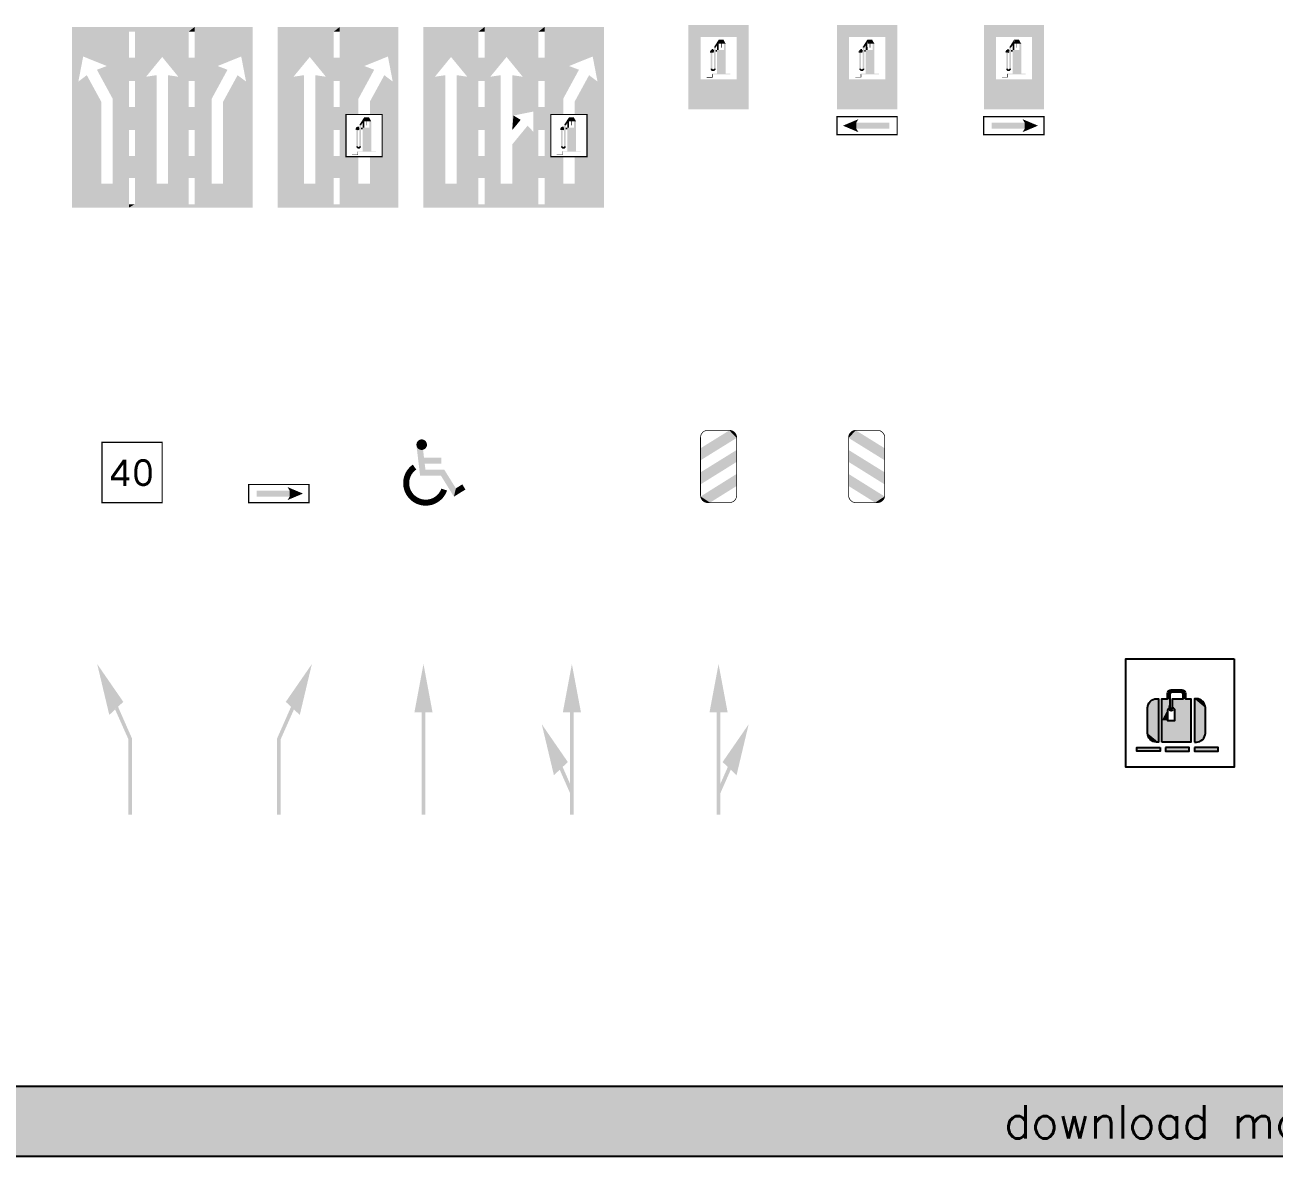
# Model space of a CAD drawing. Extents: x 1216 to 44401, y 2119 to 23617.
# Drawn here: x 20805 to 32336, y 2119 to 12553 of the extents above; entities that cross this region are included whole.
import ezdxf

# ---------------------------------------------------------------- set-up
doc = ezdxf.new("R2010")
doc.units = 0
doc.header["$LTSCALE"] = 10
doc.header["$MEASUREMENT"] = 0
doc.layers.get('0').update_dxf_attribs({"linetype": 'CONTINUOUS'})
doc.layers.add('www.cad-blocks.net', color=7, linetype='CONTINUOUS')
doc.styles.get("Standard").update_dxf_attribs({"font": 'ROMANC.SHX'})

# ---------------------------------------------------------------- blocks, each defined once
blk = doc.blocks.new('D17lrp')
at = {"color": 5, "linetype": 'CONTINUOUS'}
for points in [[(-750, 1500), (-750, 0), (-696, 1047)], [(-696, 1047), (-626, 1500), (-750, 1500)], [(-696, 1047), (-656, 1255), (-626, 1500)], [(-656, 1255), (-626, 1243), (-626, 1500)], [(-277, 1500), (-626, 1500), (-626, 1243)], [(-277, 1500), (-626, 1243), (-460, 1176)], [(-277, 1500), (-460, 1176), (-411, 904)], [(-277, 0), (-277, 1500), (-411, 904)], [(0, 1500), (-277, 1500), (-277, 1461)], [(0, 1500), (-277, 1461), (-227, 1461)], [(-134, 1087), (0, 1500), (-227, 1461)], [(-47, 200), (-134, 1087), (-227, 1461)], [(-47, 200), (-227, 1461), (-227, 646)], [(-227, 1461), (-227, 1053), (-227, 646)], [(-227, 1461), (-227, 1244), (-227, 1053)], [(-134, 1087), (0, 1251), (0, 1500)], [(219, 836), (219, 1244), (0, 1500)], [(219, 836), (0, 1500), (134, 1087)], [(219, 1461), (269, 1500), (0, 1500)], [(0, 1500), (0, 1251), (134, 1087)], [(219, 1244), (219, 1461), (0, 1500)], [(219, 1461), (269, 1461), (269, 1500)], [(411, 904), (460, 1176), (269, 1500)], [(411, 200), (411, 904), (269, 1500)], [(269, 1500), (269, 0), (411, 200)], [(460, 1176), (626, 1500), (269, 1500)], [(460, 1176), (626, 1243), (626, 1500)], [(626, 0), (750, 0), (750, 1500)], [(696, 1047), (626, 0), (750, 1500)], [(750, 1500), (626, 1500), (626, 1243)], [(750, 1500), (626, 1243), (656, 1255)], [(750, 1500), (656, 1255), (696, 1047)], [(-460, 1176), (-542, 1145), (-411, 904)], [(-227, 1244), (-277, 1244), (-277, 1053)], [(-227, 1244), (-277, 1053), (-227, 1053)], [(219, 836), (219, 1053), (219, 1244)], [(219, 1053), (269, 1053), (269, 1244)], [(219, 1053), (269, 1244), (219, 1244)], [(411, 904), (542, 1145), (460, 1176)], [(-750, 0), (-626, 0), (-626, 1100)], [(-750, 0), (-626, 1100), (-696, 1047)], [(-506, 200), (-506, 880), (-626, 1100)], [(-506, 200), (-626, 1100), (-626, 0)], [(-227, 1053), (-227, 836), (-227, 646)], [(-47, 200), (-47, 1100), (-134, 1087)], [(134, 1087), (47, 1100), (47, 200)], [(134, 1087), (47, 200), (219, 29)], [(134, 1087), (219, 29), (219, 836)], [(626, 0), (626, 1100), (506, 880)], [(696, 1047), (626, 1100), (626, 0)], [(-277, 0), (-411, 904), (-411, 200)], [(-227, 836), (-277, 836), (-277, 646)], [(-227, 836), (-277, 646), (-227, 646)], [(219, 29), (219, 429), (219, 836)], [(219, 429), (219, 646), (219, 836)], [(219, 646), (269, 646), (269, 836)], [(219, 646), (269, 836), (219, 836)], [(626, 0), (506, 880), (506, 200)], [(-227, 646), (-227, 246), (0, 0)], [(-227, 646), (0, 0), (-47, 200)], [(-227, 646), (-227, 429), (-227, 246)], [(-227, 429), (-277, 429), (-277, 246)], [(-227, 429), (-277, 246), (-227, 246)], [(219, 29), (219, 246), (219, 429)], [(219, 246), (269, 246), (269, 429)], [(219, 246), (269, 429), (219, 429)], [(-227, 246), (-227, 29), (0, 0)], [(-411, 200), (-506, 200), (-626, 0)], [(-411, 200), (-626, 0), (-277, 0)], [(0, 0), (0, 200), (-47, 200)], [(47, 200), (0, 200), (0, 0)], [(47, 200), (0, 0), (219, 29)], [(269, 0), (626, 0), (506, 200)], [(269, 0), (506, 200), (411, 200)], [(-227, 29), (-277, 0), (0, 0)], [(-227, 29), (-277, 29), (-277, 0)], [(0, 0), (269, 0), (269, 29)], [(0, 0), (269, 29), (219, 29)]]:
    blk.add_solid(points, dxfattribs=at)
blk = doc.blocks.new('D17rpd23')
at = {"color": 7, "const_width": 10}
blk.add_lwpolyline([(367, 423), (367, 773), (67, 773), (67, 423)], close=True, dxfattribs=at)
at = {"color": 7, "linetype": 'CONTINUOUS'}
for radius, start in [(19.9, 89.1013), (5.9, 90)]:
    blk.add_arc((172, 645), radius, start, 180, dxfattribs=at)
at = {"color": 5, "linetype": 'CONTINUOUS'}
for points in [[(-282, 200), (-369, 1087), (-500, 1500)], [(-500, 1500), (-500, 0), (-282, 200)], [(-369, 1087), (-234, 1500), (-500, 1500)], [(-369, 1087), (-234, 1251), (-234, 1500)], [(-234, 1500), (-234, 1251), (-100, 1087)], [(-35, 1244), (-234, 1500), (-100, 1087)], [(-35, 1461), (15, 1500), (-234, 1500)], [(-35, 1244), (-35, 1461), (-234, 1500)], [(-35, 1461), (15, 1461), (15, 1500)], [(67, 423), (15, 1500), (15, 0)], [(219, 1176), (415, 1500), (15, 1500)], [(67, 773), (219, 1176), (15, 1500)], [(67, 423), (67, 773), (15, 1500)], [(219, 1176), (415, 1255), (415, 1500)], [(415, 0), (500, 0), (500, 1500)], [(455, 1047), (415, 0), (500, 1500)], [(500, 1500), (415, 1500), (415, 1255)], [(500, 1500), (415, 1255), (455, 1047)], [(-35, 836), (-35, 1244), (-100, 1087)], [(-35, 1053), (15, 1053), (15, 1244)], [(-35, 1053), (15, 1244), (-35, 1244)], [(-35, 836), (-35, 1053), (-35, 1244)], [(67, 773), (170, 904), (219, 1176)], [(170, 904), (301, 1145), (219, 1176)], [(-282, 200), (-282, 1100), (-369, 1087)], [(-100, 1087), (-187, 1100), (-187, 200)], [(-100, 1087), (-187, 200), (-35, 29)], [(-100, 1087), (-35, 29), (-35, 836)], [(385, 1100), (265, 880), (265, 773)], [(385, 1100), (265, 773), (367, 773)], [(415, 0), (385, 1100), (367, 773)], [(415, 0), (415, 1077), (385, 1100)], [(455, 1047), (415, 1077), (415, 0)], [(-35, 29), (-35, 429), (-35, 836)], [(-35, 646), (15, 646), (15, 836)], [(-35, 646), (15, 836), (-35, 836)], [(-35, 429), (-35, 646), (-35, 836)], [(67, 773), (170, 773), (170, 904)], [(415, 0), (367, 773), (367, 423)], [(-35, 246), (15, 246), (15, 429)], [(-35, 246), (15, 429), (-35, 429)], [(-35, 29), (-35, 246), (-35, 429)], [(170, 200), (67, 423), (15, 0)], [(170, 200), (170, 423), (67, 423)], [(367, 423), (265, 423), (265, 200)], [(415, 0), (367, 423), (265, 200)], [(-500, 0), (-234, 0), (-234, 200)], [(-500, 0), (-234, 200), (-282, 200)], [(-187, 200), (-234, 200), (-234, 0)], [(-187, 200), (-234, 0), (-35, 29)], [(15, 0), (415, 0), (265, 200)], [(15, 0), (265, 200), (170, 200)], [(-234, 0), (15, 0), (15, 29)], [(-234, 0), (15, 29), (-35, 29)]]:
    blk.add_solid(points, dxfattribs=at)
at = {"color": 7, "linetype": 'CONTINUOUS'}
for points in [[(178, 687), (192, 683), (218, 750), (205, 704)], [(205, 665), (220, 664), (205, 704), (218, 750)], [(218, 750), (258, 750), (220, 717), (261, 717)], [(261, 717), (277, 716), (261, 717), (258, 750)], [(152, 645), (154, 654), (166, 645), (167, 648)], [(152, 645), (166, 645), (152, 510), (166, 510)], [(154, 654), (160, 660), (167, 648), (168, 650)], [(160, 660), (165, 664), (168, 650), (170, 650)], [(165, 664), (172, 665), (170, 650), (172, 651)], [(172, 651), (178, 651), (172, 665), (178, 665)], [(178, 687), (192, 683), (178, 510), (192, 510)], [(192, 651), (205, 651), (192, 665), (205, 665)], [(205, 651), (205, 665), (277, 468), (261, 664)], [(277, 468), (205, 468), (277, 468), (205, 651)], [(238, 717), (242, 717), (238, 684), (242, 684)], [(261, 717), (277, 716), (261, 664), (277, 468)], [(118, 437), (118, 441), (167, 437), (163, 441)], [(152, 510), (152, 502), (166, 510), (166, 507)], [(152, 502), (164, 490), (166, 507), (170, 504)], [(163, 441), (167, 437), (163, 468), (167, 464)], [(163, 468), (167, 464), (316, 468), (316, 464)], [(164, 490), (180, 490), (175, 504), (178, 507)], [(170, 504), (175, 504), (164, 490), (180, 490)], [(166, 507), (170, 504), (170, 504), (175, 504)], [(178, 510), (178, 507), (192, 510), (192, 502)], [(180, 490), (192, 502), (180, 490), (178, 507)]]:
    blk.add_solid(points, dxfattribs=at)
blk = doc.blocks.new('D17rrppd')
at = {"color": 7, "linetype": 'CONTINUOUS', "const_width": 10}
blk.add_lwpolyline([(608, 423), (608, 773), (308, 773), (308, 423)], close=True, dxfattribs=at)
at = {"color": 7, "linetype": 'CONTINUOUS'}
for radius, start in [(19.9, 89.1013), (5.9, 90)]:
    blk.add_arc((413, 645), radius, start, 180, dxfattribs=at)
at = {"color": 5, "linetype": 'CONTINUOUS'}
for points in [[(-750, 1500), (-750, 0), (-567, 200)], [(-567, 200), (-654, 1087), (-750, 1500)], [(-654, 1087), (-520, 1500), (-750, 1500)], [(-654, 1087), (-520, 1251), (-520, 1500)], [(-520, 1500), (-520, 1251), (-385, 1087)], [(-292, 836), (-292, 1244), (-520, 1500)], [(-292, 836), (-520, 1500), (-385, 1087)], [(-292, 1461), (-242, 1500), (-520, 1500)], [(-292, 1244), (-292, 1461), (-520, 1500)], [(-292, 1461), (-242, 1461), (-242, 1500)], [(-107, 200), (-194, 1087), (-242, 1500)], [(-242, 1500), (-242, 0), (-107, 200)], [(-194, 1087), (-59, 1500), (-242, 1500)], [(-194, 1087), (-59, 1251), (-59, 1500)], [(206, 1461), (256, 1500), (-59, 1500)], [(206, 1244), (206, 1461), (-59, 1500)], [(206, 836), (206, 1244), (-59, 1500)], [(206, 836), (-59, 1500), (75, 1087)], [(-59, 1500), (-59, 1251), (75, 1087)], [(206, 1461), (256, 1461), (256, 1500)], [(308, 423), (256, 1500), (256, 0)], [(308, 773), (460, 1176), (256, 1500)], [(308, 423), (308, 773), (256, 1500)], [(460, 1176), (626, 1500), (256, 1500)], [(460, 1176), (626, 1243), (626, 1500)], [(626, 0), (750, 0), (750, 1500)], [(696, 1047), (626, 0), (750, 1500)], [(750, 1500), (626, 1500), (626, 1243)], [(750, 1500), (626, 1243), (656, 1255)], [(750, 1500), (656, 1255), (696, 1047)], [(-292, 1053), (-242, 1053), (-242, 1244)], [(-292, 1053), (-242, 1244), (-292, 1244)], [(-292, 836), (-292, 1053), (-292, 1244)], [(206, 1053), (256, 1053), (256, 1244)], [(206, 1053), (256, 1244), (206, 1244)], [(206, 836), (206, 1053), (206, 1244)], [(308, 773), (411, 904), (460, 1176)], [(411, 904), (542, 1145), (460, 1176)], [(-567, 200), (-567, 1100), (-654, 1087)], [(-385, 1087), (-472, 1100), (-472, 200)], [(-385, 1087), (-472, 200), (-292, 29)], [(-385, 1087), (-292, 29), (-292, 836)], [(-107, 200), (-107, 1100), (-194, 1087)], [(-12, 1100), (-12, 644), (-2, 765)], [(75, 1087), (-12, 1100), (-2, 765)], [(75, 1087), (-2, 765), (164, 798)], [(206, 836), (75, 1087), (164, 798)], [(626, 1100), (506, 880), (506, 773)], [(626, 1100), (506, 773), (608, 773)], [(626, 0), (626, 1100), (608, 773)], [(696, 1047), (626, 1100), (626, 0)], [(-292, 29), (-292, 429), (-292, 836)], [(-292, 646), (-242, 646), (-242, 836)], [(-292, 646), (-242, 836), (-292, 836)], [(-292, 429), (-292, 646), (-292, 836)], [(164, 798), (206, 29), (206, 836)], [(206, 29), (206, 429), (206, 836)], [(206, 646), (256, 646), (256, 836)], [(206, 646), (256, 836), (206, 836)], [(206, 429), (206, 646), (206, 836)], [(308, 773), (411, 773), (411, 904)], [(-12, 644), (58, 729), (-2, 765)], [(164, 798), (164, 629), (206, 29)], [(626, 0), (608, 773), (608, 423)], [(164, 629), (116, 681), (-12, 525)], [(164, 629), (-12, 525), (-12, 200)], [(164, 629), (-12, 200), (206, 29)], [(-292, 246), (-242, 246), (-242, 429)], [(-292, 246), (-242, 429), (-292, 429)], [(-292, 29), (-292, 246), (-292, 429)], [(206, 246), (256, 246), (256, 429)], [(206, 246), (256, 429), (206, 429)], [(206, 29), (206, 246), (206, 429)], [(411, 200), (308, 423), (256, 0)], [(411, 200), (411, 423), (308, 423)], [(608, 423), (506, 423), (506, 200)], [(626, 0), (608, 423), (506, 200)], [(-750, 0), (-520, 0), (-520, 200)], [(-750, 0), (-520, 200), (-567, 200)], [(-472, 200), (-520, 0), (-292, 29)], [(-472, 200), (-520, 200), (-520, 0)], [(-242, 0), (-59, 0), (-59, 200)], [(-242, 0), (-59, 200), (-107, 200)], [(-12, 200), (-59, 0), (206, 29)], [(-12, 200), (-59, 200), (-59, 0)], [(256, 0), (626, 0), (506, 200)], [(256, 0), (506, 200), (411, 200)], [(-520, 0), (-242, 0), (-242, 29)], [(-520, 0), (-242, 29), (-292, 29)], [(-59, 0), (256, 0), (256, 29)], [(-59, 0), (256, 29), (206, 29)]]:
    blk.add_solid(points, dxfattribs=at)
at = {"color": 7, "linetype": 'CONTINUOUS'}
for points in [[(419, 687), (433, 683), (459, 750), (446, 704)], [(446, 665), (460, 664), (446, 704), (459, 750)], [(459, 750), (499, 750), (460, 717), (502, 717)], [(502, 717), (518, 716), (502, 717), (499, 750)], [(393, 645), (395, 654), (407, 645), (408, 648)], [(393, 645), (407, 645), (393, 510), (407, 510)], [(395, 654), (400, 660), (408, 648), (409, 650)], [(400, 660), (406, 664), (409, 650), (411, 650)], [(406, 664), (413, 665), (411, 650), (413, 651)], [(413, 651), (419, 651), (413, 665), (419, 665)], [(419, 687), (433, 683), (419, 510), (433, 510)], [(433, 651), (446, 651), (433, 665), (446, 665)], [(446, 651), (446, 665), (518, 468), (502, 664)], [(518, 468), (446, 468), (518, 468), (446, 651)], [(479, 717), (483, 717), (479, 684), (483, 684)], [(502, 717), (518, 716), (502, 664), (518, 468)], [(358, 437), (358, 441), (408, 437), (404, 441)], [(393, 510), (393, 502), (407, 510), (407, 507)], [(393, 502), (405, 490), (407, 507), (410, 504)], [(404, 468), (408, 464), (556, 468), (556, 464)], [(404, 441), (408, 437), (404, 468), (408, 464)], [(405, 490), (421, 490), (415, 504), (419, 507)], [(410, 504), (415, 504), (405, 490), (421, 490)], [(407, 507), (410, 504), (410, 504), (415, 504)], [(419, 510), (419, 507), (433, 510), (433, 502)], [(421, 490), (433, 502), (421, 490), (419, 507)]]:
    blk.add_solid(points, dxfattribs=at)
blk = doc.blocks.new('D23a')
at = {"color": 7, "linetype": 'CONTINUOUS'}
for radius, start in [(19.9, 89.1013), (5.9, 90)]:
    blk.add_arc((-45, 472), radius, start, 180, dxfattribs=at)
at = {"color": 5, "linetype": 'CONTINUOUS'}
for points in [[(-250, 700), (-150, 600), (-250, 0), (-150, 250)], [(-250, 700), (250, 700), (-150, 600), (150, 600)], [(150, 250), (250, 0), (150, 600), (250, 700)], [(-250, 0), (250, 0), (-150, 250), (150, 250)]]:
    blk.add_solid(points, dxfattribs=at)
at = {"color": 7, "linetype": 'CONTINUOUS'}
for points in [[(-39, 515), (-25, 511), (1, 578), (-12, 532)], [(-12, 492), (2, 492), (-12, 532), (1, 578)], [(1, 578), (41, 578), (2, 545), (44, 545)], [(21, 545), (25, 545), (21, 511), (25, 511)], [(44, 545), (59, 543), (44, 545), (41, 578)], [(44, 545), (59, 543), (44, 492), (59, 295)], [(-65, 472), (-63, 481), (-51, 472), (-51, 475)], [(-65, 472), (-51, 472), (-65, 337), (-51, 337)], [(-63, 481), (-58, 488), (-51, 475), (-49, 477)], [(-58, 488), (-52, 491), (-49, 477), (-47, 478)], [(-52, 491), (-45, 492), (-47, 478), (-45, 478)], [(-45, 478), (-39, 478), (-45, 492), (-39, 492)], [(-39, 515), (-25, 511), (-39, 337), (-25, 337)], [(-25, 478), (-12, 478), (-25, 492), (-12, 492)], [(-12, 478), (-12, 492), (59, 295), (44, 492)], [(59, 295), (-12, 295), (59, 295), (-12, 478)], [(-65, 337), (-65, 329), (-51, 337), (-51, 335)], [(-65, 329), (-54, 317), (-51, 335), (-48, 331)], [(-54, 317), (-37, 317), (-43, 331), (-39, 335)], [(-48, 331), (-43, 331), (-54, 317), (-37, 317)], [(-51, 335), (-48, 331), (-48, 331), (-43, 331)], [(-39, 337), (-39, 335), (-25, 337), (-25, 329)], [(-37, 317), (-25, 329), (-37, 317), (-39, 335)], [(-100, 264), (-100, 268), (-50, 264), (-54, 268)], [(-54, 295), (-50, 291), (98, 295), (98, 291)], [(-54, 268), (-50, 264), (-54, 295), (-50, 291)]]:
    blk.add_solid(points, dxfattribs=at)
blk = doc.blocks.new('D23ae7l')
at = {"color": 7, "linetype": 'CONTINUOUS', "const_width": 10}
blk.add_lwpolyline([(-250, 150), (250, 150), (250, 0), (-250, 0)], close=True, dxfattribs=at)
at = {"color": 7, "linetype": 'CONTINUOUS'}
for radius, start in [(19.9, 89.1013), (5.9, 90)]:
    blk.add_arc((-44, 683), radius, start, 180, dxfattribs=at)
at = {"color": 5, "linetype": 'CONTINUOUS'}
for points in [[(-249, 911), (251, 911), (-149, 811), (151, 811)], [(-249, 911), (-149, 811), (-249, 211), (-149, 461)], [(151, 461), (251, 211), (151, 811), (251, 911)], [(-249, 211), (251, 211), (-149, 461), (151, 461)]]:
    blk.add_solid(points, dxfattribs=at)
at = {"color": 7, "linetype": 'CONTINUOUS'}
for points in [[(-38, 726), (-24, 722), (2, 789), (-11, 743)], [(-11, 703), (4, 703), (-11, 743), (2, 789)], [(2, 789), (42, 789), (4, 756), (45, 756)], [(22, 756), (26, 756), (22, 722), (26, 722)], [(45, 756), (61, 754), (45, 756), (42, 789)], [(45, 756), (61, 754), (45, 703), (61, 506)], [(-64, 683), (-62, 692), (-50, 683), (-49, 686)], [(-64, 683), (-50, 683), (-64, 548), (-50, 548)], [(-62, 692), (-56, 699), (-49, 686), (-48, 688)], [(-56, 699), (-51, 702), (-48, 688), (-46, 689)], [(-51, 702), (-44, 703), (-46, 689), (-44, 689)], [(-44, 689), (-38, 689), (-44, 703), (-38, 703)], [(-38, 726), (-24, 722), (-38, 548), (-24, 548)], [(-24, 689), (-11, 689), (-24, 703), (-11, 703)], [(-11, 689), (-11, 703), (61, 506), (45, 703)], [(61, 506), (-11, 506), (61, 506), (-11, 689)], [(-64, 548), (-64, 540), (-50, 548), (-50, 546)], [(-64, 540), (-52, 528), (-50, 546), (-46, 542)], [(-52, 528), (-36, 528), (-42, 542), (-38, 546)], [(-46, 542), (-42, 542), (-52, 528), (-36, 528)], [(-50, 546), (-46, 542), (-46, 542), (-42, 542)], [(-38, 548), (-38, 546), (-24, 548), (-24, 540)], [(-36, 528), (-24, 540), (-36, 528), (-38, 546)], [(-98, 475), (-98, 479), (-49, 475), (-53, 479)], [(-53, 479), (-49, 475), (-53, 506), (-49, 502)], [(-53, 506), (-49, 502), (99, 506), (99, 502)], [(-200, 75), (-90, 99), (-200, 75), (-72, 129)], [(-200, 75), (-90, 50), (-200, 75), (-90, 99)], [(-200, 75), (-72, 21), (-200, 75), (-90, 50)], [(-90, 99), (-90, 50), (185, 99), (185, 50)]]:
    blk.add_solid(points, dxfattribs=at)
blk = doc.blocks.new('D23ae7p')
at = {"color": 7, "linetype": 'CONTINUOUS', "const_width": 10}
blk.add_lwpolyline([(250, 150), (-250, 150), (-250, 0), (250, 0)], close=True, dxfattribs=at)
at = {"color": 7, "linetype": 'CONTINUOUS'}
for radius, start in [(19.9, 89.1013), (5.9, 90)]:
    blk.add_arc((-44, 683), radius, start, 180, dxfattribs=at)
at = {"color": 5, "linetype": 'CONTINUOUS'}
for points in [[(-249, 911), (251, 911), (-149, 811), (151, 811)], [(-249, 911), (-149, 811), (-249, 211), (-149, 461)], [(151, 461), (251, 211), (151, 811), (251, 911)], [(-249, 211), (251, 211), (-149, 461), (151, 461)]]:
    blk.add_solid(points, dxfattribs=at)
at = {"color": 7, "linetype": 'CONTINUOUS'}
for points in [[(-38, 726), (-24, 722), (2, 789), (-11, 743)], [(-11, 703), (4, 703), (-11, 743), (2, 789)], [(2, 789), (42, 789), (4, 756), (45, 756)], [(22, 756), (26, 756), (22, 722), (26, 722)], [(45, 756), (61, 754), (45, 756), (42, 789)], [(45, 756), (61, 754), (45, 703), (61, 506)], [(-64, 683), (-62, 692), (-50, 683), (-49, 686)], [(-64, 683), (-50, 683), (-64, 548), (-50, 548)], [(-62, 692), (-56, 699), (-49, 686), (-48, 688)], [(-56, 699), (-51, 702), (-48, 688), (-46, 689)], [(-51, 702), (-44, 703), (-46, 689), (-44, 689)], [(-44, 689), (-38, 689), (-44, 703), (-38, 703)], [(-38, 726), (-24, 722), (-38, 548), (-24, 548)], [(-24, 689), (-11, 689), (-24, 703), (-11, 703)], [(-11, 689), (-11, 703), (61, 506), (45, 703)], [(61, 506), (-11, 506), (61, 506), (-11, 689)], [(-64, 548), (-64, 540), (-50, 548), (-50, 546)], [(-64, 540), (-52, 528), (-50, 546), (-46, 542)], [(-52, 528), (-36, 528), (-42, 542), (-38, 546)], [(-46, 542), (-42, 542), (-52, 528), (-36, 528)], [(-50, 546), (-46, 542), (-46, 542), (-42, 542)], [(-38, 548), (-38, 546), (-24, 548), (-24, 540)], [(-36, 528), (-24, 540), (-36, 528), (-38, 546)], [(-98, 475), (-98, 479), (-49, 475), (-53, 479)], [(-53, 479), (-49, 475), (-53, 506), (-49, 502)], [(-53, 506), (-49, 502), (99, 506), (99, 502)], [(200, 75), (90, 99), (200, 75), (72, 129)], [(90, 99), (90, 50), (-185, 99), (-185, 50)], [(200, 75), (72, 21), (200, 75), (90, 50)], [(200, 75), (90, 50), (200, 75), (90, 99)]]:
    blk.add_solid(points, dxfattribs=at)
blk = doc.blocks.new('E3a')
at = {"color": 7}
for points, const_width in [([(250, 500), (250, 0), (-250, 0), (-250, 500)], 10), ([(32, 218), (32, 215), (33, 211), (33, 208), (34, 204), (35, 200), (36, 197), (37, 193), (38, 190), (39, 187), (41, 183), (42, 180), (44, 177), (46, 174), (48, 171), (50, 168), (52, 166), (54, 163), (57, 161), (60, 159), (63, 157), (66, 155), (69, 153), (72, 152), (75, 151), (78, 150), (81, 149), (84, 148), (87, 148), (90, 148), (94, 148), (97, 148), (100, 148), (103, 149), (106, 149), (109, 150), (112, 151), (115, 153), (118, 154), (121, 155), (123, 157), (126, 159), (129, 161), (131, 163), (133, 166), (135, 168), (137, 171), (139, 174), (141, 176), (142, 179), (143, 183), (144, 186), (145, 189), (146, 193), (147, 196), (148, 200), (148, 204), (149, 207), (149, 211), (150, 215), (150, 219), (150, 223), (150, 227), (151, 231), (151, 235), (151, 240), (151, 244), (151, 248), (151, 252), (151, 257), (151, 261), (151, 265), (150, 270), (150, 274), (149, 279), (149, 283), (148, 288), (147, 292), (146, 297), (145, 301), (144, 305), (143, 309), (142, 313), (140, 317), (138, 320), (137, 323), (135, 327), (133, 330), (131, 332), (129, 335), (127, 337), (124, 339), (122, 341), (119, 343), (117, 344), (114, 346), (111, 347), (109, 348), (106, 349), (103, 349), (100, 350), (97, 350), (94, 350), (91, 350), (88, 350), (84, 350), (81, 349), (78, 349), (75, 348), (72, 347), (69, 346), (66, 344), (64, 343), (61, 341), (59, 339), (56, 337), (54, 335), (52, 333), (50, 330), (48, 328), (47, 325), (45, 323), (44, 320), (42, 317), (41, 314), (40, 311), (39, 308), (38, 305), (37, 302), (36, 299), (35, 296), (35, 293), (34, 289), (33, 286), (33, 282), (32, 279), (32, 275), (32, 271), (31, 268), (31, 264), (31, 260), (31, 257), (30, 253), (30, 249), (30, 246), (30, 242), (30, 239), (31, 235), (31, 232), (31, 228), (31, 225), (32, 222)], 25)]:
    blk.add_lwpolyline(points, close=True, dxfattribs=dict(at, const_width=const_width))
at = {"const_width": 25}
blk.add_lwpolyline([(-61, 137), (-61, 343), (-70, 343), (-162, 213), (-162, 197), (-23, 197)], dxfattribs=at)
blk = doc.blocks.new('E7')
at = {"color": 7, "linetype": 'CONTINUOUS', "const_width": 10}
blk.add_lwpolyline([(250, 150), (-250, 150), (-250, 0), (250, 0)], close=True, dxfattribs=at)
at = {"color": 7, "linetype": 'CONTINUOUS'}
for points in [[(200, 75), (90, 99), (200, 75), (72, 129)], [(90, 99), (90, 50), (-185, 99), (-185, 50)], [(200, 75), (72, 21), (200, 75), (90, 50)], [(200, 75), (90, 50), (200, 75), (90, 99)]]:
    blk.add_solid(points, dxfattribs=at)
blk = doc.blocks.new('Invalid')
at = {"linetype": 'CONTINUOUS', "const_width": 175}
blk.add_lwpolyline([(-222, 1276, 1), (-47, 1276, 1)], format="xyb", close=True, dxfattribs=at)
at = {"linetype": 'CONTINUOUS', "const_width": 200}
for points in [[(-373, 532, 0.244632), (-650, 0, 1)], [(-650, 0, 0.844257), (613, -215, 1)]]:
    blk.add_lwpolyline(points, format="xyb", dxfattribs=at)
at = {"linetype": 'CONTINUOUS'}
for points in [[(-309, 1255), (-89, 1107), (-188, 250), (-11, 450)], [(-59, 850), (-35, 650), (519, 850), (519, 650)], [(-11, 450), (613, 450), (-188, 250), (502, 250)], [(502, 250), (613, 450), (936, -450), (1000, -175)], [(936, -450), (1000, -175), (1318, -213), (1213, -43)]]:
    blk.add_solid(points, dxfattribs=at)
blk = doc.blocks.new('Sipl')
at = {"linetype": 'CONTINUOUS'}
for points in [[(-695, 3309), (-230, 3744), (-695, 3309), (-1097, 5000)], [(-60, 2500), (60, 2525), (-501, 3490), (-405, 3581)], [(-60, 0), (60, 0), (-60, 2500), (60, 2525)]]:
    blk.add_solid(points, dxfattribs=at)
blk = doc.blocks.new('Sipp')
at = {"linetype": 'CONTINUOUS'}
for points in [[(695, 3309), (230, 3744), (695, 3309), (1097, 5000)], [(60, 2500), (-60, 2525), (501, 3490), (405, 3581)], [(60, 0), (-60, 0), (60, 2500), (-60, 2525)]]:
    blk.add_solid(points, dxfattribs=at)
blk = doc.blocks.new('Sipr')
at = {"linetype": 'CONTINUOUS'}
for points in [[(-300, 3400), (300, 3400), (-300, 3400), (0, 5000)], [(-62.5, 0), (62.5, 0), (-62.5, 3400), (62.5, 3400)]]:
    blk.add_solid(points, dxfattribs=at)
blk = doc.blocks.new('Siprl')
at = {"linetype": 'CONTINUOUS'}
for points in [[(300, 3400), (-300, 3400), (300, 3400), (0, 5000)], [(62, 0), (-62, 0), (62, 3400), (-62, 3400)], [(-134, 1745), (-597, 1307), (-134, 1745), (-1000, 3000)], [(-62, 714), (-62, 1025), (-404, 1490), (-307, 1581)]]:
    blk.add_solid(points, dxfattribs=at)
blk = doc.blocks.new('Siprp')
at = {"linetype": 'CONTINUOUS'}
for points in [[(-300, 3400), (300, 3400), (-300, 3400), (0, 5000)], [(-62, 0), (62, 0), (-62, 3400), (62, 3400)], [(134, 1745), (597, 1307), (134, 1745), (1000, 3000)], [(62, 714), (62, 1025), (404, 1490), (307, 1581)]]:
    blk.add_solid(points, dxfattribs=at)
blk = doc.blocks.new('Z4l')
at = {"color": 7, "linetype": 'CONTINUOUS', "const_width": 5.67}
blk.add_lwpolyline([(-150, 540), (-150, 60, 0.414214), (-90, 0), (90, 0, 0.414214), (150, 60), (150, 540, 0.414214), (90, 600), (-90, 600, 0.414214)], format="xyb", close=True, dxfattribs=at)
at = {"color": 1, "linetype": 'CONTINUOUS'}
for points in [[(-150, 451), (-150, 351), (90, 600), (150, 537)], [(90, 600), (150, 537), (90, 600), (150, 540)], [(90, 600), (150, 540), (90, 600), (132, 582)], [(90, 600), (132, 582), (90, 600), (113, 596)], [(150, 540), (132, 582), (150, 540), (146, 562)], [(-150, 251), (-150, 151), (150, 437), (150, 338)], [(-149, 51), (-71, 0), (150, 238), (150, 138)], [(-149, 51), (-90, 0), (-149, 51), (-132, 18)], [(-149, 51), (-71, 0), (-149, 51), (-90, 0)], [(-149, 51), (-132, 18), (-149, 51), (-145, 35)], [(-132, 18), (-90, 0), (-132, 18), (-113, 4)]]:
    blk.add_solid(points, dxfattribs=at)
blk = doc.blocks.new('Z4p')
at = {"color": 7, "linetype": 'CONTINUOUS', "const_width": 5.67}
blk.add_lwpolyline([(150, 540), (150, 60, -0.414214), (90, 0), (-90, 0, -0.414214), (-150, 60), (-150, 540, -0.414214), (-90, 600), (90, 600, -0.414214)], format="xyb", close=True, dxfattribs=at)
at = {"color": 1, "linetype": 'CONTINUOUS'}
for points in [[(150, 451), (150, 351), (-90, 600), (-150, 537)], [(-90, 600), (-150, 540), (-90, 600), (-132, 582)], [(-90, 600), (-150, 537), (-90, 600), (-150, 540)], [(-150, 540), (-132, 582), (-150, 540), (-146, 562)], [(-90, 600), (-132, 582), (-90, 600), (-113, 596)], [(150, 251), (150, 151), (-150, 437), (-150, 338)], [(149, 51), (71, 0), (-150, 238), (-150, 138)], [(149, 51), (71, 0), (149, 51), (90, 0)], [(149, 51), (90, 0), (149, 51), (132, 18)], [(132, 18), (90, 0), (132, 18), (113, 4)], [(149, 51), (132, 18), (149, 51), (145, 35)]]:
    blk.add_solid(points, dxfattribs=at)
blk = doc.blocks.new('FORMAT')
at = {"true_color": 0x546d8e}
h = blk.add_hatch(color=155, dxfattribs=at)
h.set_gradient(color1=(68, 68, 68), color2=(84, 109, 142), tint=1)
h.paths.add_polyline_path([(44401, 1859), (44401, 2505), (4945, 2505), (4945, 1859)])
at = {"color": 155, "true_color": 0x546d8e}
for p, q in [((4945, 2505), (44401, 2505)), ((4945, 1859), (44401, 1859))]:
    blk.add_line(p, q, dxfattribs=at)
at = {"layer": 'www.cad-blocks.net', "insert": (29838, 2329), "char_height": 307.12, "attachment_point": 1}
blk.add_mtext_dynamic_manual_height_columns('{\\Fsimplex|c0;\\C255;\\c16777215;download more free cad collection at: www.cad-blocks.net}', width=45138.16, gutter_width=12.5, heights=[0], dxfattribs=at)
blk = doc.blocks.new('A$C646B6D3F')
at = {"color": 142, "true_color": 0x0094d4}
for points in [[(1000, 1000), (1000, 0), (0, 0), (0, 1000)], [(317, 180), (317, 147), (100, 147), (100, 180)], [(367, 180), (367, 147), (583, 147), (583, 180)], [(633, 180), (633, 147), (850, 147), (850, 180)]]:
    blk.add_lwpolyline(points, close=True, dxfattribs=at)
for points in [[(333, 230), (333, 630), (383, 630), (383, 680, -0.414214), (417, 713), (517, 713, -0.414214), (550, 680), (550, 630), (600, 630), (600, 230)], [(200, 547, -0.414214), (283, 630), (300, 630), (300, 230), (283, 230, -0.414214), (200, 313)], [(423, 690, 0.414214), (407, 673), (407, 630), (407, 546, 0.393426), (385, 523), (385, 430), (452, 430), (452, 523, 0.393426), (430, 546), (430, 630), (527, 630), (527, 673, 0.414214), (510, 690)], [(633, 230), (650, 230, 0.414214), (733, 313), (733, 547, 0.414214), (650, 630), (633, 630)]]:
    blk.add_lwpolyline(points, format="xyb", close=True, dxfattribs=at)
blk.add_circle((418, 531), 12.7, dxfattribs=at)
at = {"color": 142, "linetype": 'CONTINUOUS', "true_color": 0x0094d4}
for points in [[(517, 713), (384, 684), (421, 690)], [(517, 713), (384, 688), (384, 684)], [(517, 713), (386, 693), (384, 688)], [(517, 713), (388, 697), (386, 693)], [(517, 713), (390, 700), (388, 697)], [(517, 713), (393, 703), (390, 700)], [(517, 713), (396, 706), (393, 703)], [(517, 713), (400, 709), (396, 706)], [(517, 713), (404, 711), (400, 709)], [(517, 713), (408, 712), (404, 711)], [(517, 713), (412, 713), (408, 712)], [(517, 713), (417, 713), (412, 713)], [(517, 713), (421, 690), (423, 690)], [(517, 713), (423, 690), (510, 690)], [(517, 713), (510, 690), (512, 690)], [(517, 713), (512, 690), (514, 689)], [(517, 713), (514, 689), (516, 689)], [(517, 713), (516, 689), (518, 688)], [(517, 713), (526, 677), (521, 713)], [(517, 713), (525, 680), (526, 677)], [(517, 713), (524, 682), (525, 680)], [(517, 713), (523, 683), (524, 682)], [(517, 713), (522, 685), (523, 683)], [(517, 713), (520, 686), (522, 685)], [(517, 713), (518, 688), (520, 686)], [(526, 677), (527, 675), (521, 713)], [(527, 675), (529, 711), (521, 713)], [(529, 711), (525, 712), (521, 713)], [(527, 675), (527, 673), (529, 711)], [(527, 673), (527, 630), (529, 711)], [(527, 630), (533, 709), (529, 711)], [(527, 630), (537, 706), (533, 709)], [(527, 630), (540, 703), (537, 706)], [(527, 630), (543, 700), (540, 703)], [(527, 630), (546, 697), (543, 700)], [(527, 630), (547, 693), (546, 697)], [(527, 630), (549, 688), (547, 693)], [(200, 313), (283, 630), (272, 629)], [(200, 313), (300, 630), (283, 630)], [(200, 313), (300, 230), (300, 630)], [(200, 313), (272, 629), (262, 627)], [(200, 313), (262, 627), (251, 624)], [(200, 313), (251, 624), (242, 619)], [(200, 313), (242, 619), (233, 613)], [(200, 313), (233, 613), (224, 605)], [(200, 313), (224, 605), (217, 597)], [(200, 313), (217, 597), (211, 588)], [(200, 313), (211, 588), (206, 578)], [(200, 313), (206, 578), (203, 568)], [(383, 630), (333, 625), (407, 625)], [(383, 630), (333, 630), (333, 625)], [(407, 625), (333, 433), (388, 534)], [(407, 625), (333, 625), (333, 433)], [(384, 684), (383, 630), (409, 682)], [(384, 684), (383, 680), (383, 630)], [(383, 630), (408, 680), (409, 682)], [(383, 630), (407, 677), (408, 680)], [(383, 630), (407, 675), (407, 677)], [(383, 630), (407, 673), (407, 675)], [(383, 630), (407, 630), (407, 673)], [(383, 630), (407, 625), (407, 630)], [(384, 684), (419, 689), (421, 690)], [(384, 684), (417, 689), (419, 689)], [(384, 684), (415, 688), (417, 689)], [(384, 684), (413, 686), (415, 688)], [(384, 684), (412, 685), (413, 686)], [(384, 684), (410, 683), (412, 685)], [(384, 684), (409, 682), (410, 683)], [(407, 625), (388, 534), (389, 537)], [(407, 625), (389, 537), (391, 539)], [(407, 625), (391, 539), (393, 541)], [(407, 625), (393, 541), (396, 543)], [(407, 625), (396, 543), (398, 544)], [(407, 625), (398, 544), (401, 545)], [(407, 625), (401, 545), (404, 546)], [(407, 625), (404, 546), (407, 546)], [(527, 630), (430, 625), (600, 625)], [(527, 630), (430, 630), (430, 625)], [(600, 625), (430, 546), (433, 546)], [(600, 625), (430, 625), (430, 546)], [(600, 625), (433, 546), (436, 545)], [(600, 625), (436, 545), (438, 544)], [(600, 625), (438, 544), (441, 543)], [(600, 625), (441, 543), (443, 541)], [(600, 625), (443, 541), (445, 539)], [(600, 625), (445, 539), (447, 537)], [(600, 625), (447, 537), (449, 534)], [(600, 625), (449, 534), (450, 532)], [(600, 625), (450, 532), (451, 529)], [(600, 625), (451, 526), (452, 523)], [(600, 625), (451, 529), (451, 526)], [(600, 625), (452, 433), (600, 433)], [(600, 625), (452, 523), (452, 433)], [(527, 630), (550, 684), (549, 688)], [(527, 630), (550, 680), (550, 684)], [(527, 630), (550, 630), (550, 680)], [(527, 630), (600, 630), (550, 630)], [(527, 630), (600, 625), (600, 630)], [(733, 547), (633, 630), (633, 230)], [(733, 547), (650, 630), (633, 630)], [(733, 547), (661, 629), (650, 630)], [(733, 547), (672, 627), (661, 629)], [(733, 547), (682, 624), (672, 627)], [(733, 547), (692, 619), (682, 624)], [(733, 547), (701, 613), (692, 619)], [(733, 547), (709, 605), (701, 613)], [(733, 547), (716, 597), (709, 605)], [(733, 547), (722, 588), (716, 597)], [(733, 547), (727, 578), (722, 588)], [(733, 547), (730, 568), (727, 578)], [(200, 313), (203, 568), (201, 557)], [(200, 313), (201, 557), (200, 547)], [(333, 433), (387, 532), (388, 534)], [(333, 433), (386, 529), (387, 532)], [(333, 433), (385, 526), (386, 529)], [(333, 433), (385, 523), (385, 526)], [(333, 433), (385, 433), (385, 523)], [(406, 531), (416, 544), (414, 543)], [(406, 531), (418, 544), (416, 544)], [(406, 531), (421, 544), (418, 544)], [(406, 531), (423, 543), (421, 544)], [(406, 531), (414, 543), (412, 542)], [(406, 531), (425, 542), (423, 543)], [(406, 531), (412, 542), (410, 541)], [(406, 531), (427, 541), (425, 542)], [(406, 531), (410, 541), (409, 540)], [(406, 531), (428, 540), (427, 541)], [(406, 531), (409, 540), (407, 538)], [(406, 531), (429, 538), (428, 540)], [(406, 531), (407, 538), (406, 536)], [(406, 531), (430, 536), (429, 538)], [(406, 531), (406, 536), (406, 534)], [(406, 531), (431, 534), (430, 536)], [(406, 531), (431, 531), (431, 534)], [(406, 531), (431, 529), (431, 531)], [(406, 531), (430, 527), (431, 529)], [(406, 531), (429, 525), (430, 527)], [(406, 531), (428, 523), (429, 525)], [(406, 531), (427, 522), (428, 523)], [(406, 531), (425, 520), (427, 522)], [(406, 531), (423, 519), (425, 520)], [(406, 531), (421, 519), (423, 519)], [(406, 531), (418, 519), (421, 519)], [(406, 531), (416, 519), (418, 519)], [(406, 531), (414, 519), (416, 519)], [(406, 531), (412, 520), (414, 519)], [(406, 531), (410, 522), (412, 520)], [(406, 531), (409, 523), (410, 522)], [(406, 531), (407, 525), (409, 523)], [(406, 531), (406, 527), (407, 525)], [(406, 531), (406, 529), (406, 527)], [(733, 547), (633, 230), (650, 230)], [(733, 547), (650, 230), (661, 231)], [(733, 547), (661, 231), (672, 233)], [(733, 547), (672, 233), (682, 236)], [(733, 547), (682, 236), (692, 241)], [(733, 547), (692, 241), (701, 247)], [(733, 547), (701, 247), (709, 254)], [(733, 547), (709, 254), (716, 262)], [(733, 547), (716, 262), (722, 272)], [(733, 547), (722, 272), (727, 281)], [(733, 547), (727, 281), (730, 292)], [(733, 547), (733, 557), (730, 568)], [(733, 547), (730, 292), (733, 302)], [(733, 547), (733, 302), (733, 313)], [(385, 430), (333, 433), (333, 230)], [(385, 430), (385, 433), (333, 433)], [(600, 230), (385, 430), (333, 230)], [(600, 230), (452, 430), (385, 430)], [(600, 230), (452, 433), (452, 430)], [(600, 230), (600, 433), (452, 433)], [(200, 313), (283, 230), (300, 230)], [(200, 313), (272, 231), (283, 230)], [(200, 313), (262, 233), (272, 231)], [(200, 313), (251, 236), (262, 233)], [(200, 313), (242, 241), (251, 236)], [(200, 313), (233, 247), (242, 241)], [(200, 313), (224, 254), (233, 247)], [(200, 313), (217, 262), (224, 254)], [(200, 313), (211, 272), (217, 262)], [(200, 313), (206, 281), (211, 272)], [(200, 313), (203, 292), (206, 281)], [(200, 313), (201, 302), (203, 292)], [(317, 147), (100, 180), (100, 147)], [(317, 147), (317, 180), (100, 180)], [(367, 180), (583, 147), (583, 180)], [(367, 180), (367, 147), (583, 147)], [(633, 180), (850, 147), (850, 180)], [(633, 180), (633, 147), (850, 147)]]:
    blk.add_solid(points, dxfattribs=at)

msp = doc.modelspace()

# ---------------------------------------------------------------- block references
at = {"linetype": 'CONTINUOUS'}
for name, p, xscale, yscale, zscale in [('D17lrp', (22071, 10868), 1.111111111111, 1.111111111111, 1.111111111111), ('D17rpd23', (23692, 10868), 1.111111111111, 1.111111111111, 1.111111111111), ('D17rrppd', (25313, 10868), 1.111111111111, 1.111111111111, 1.111111111111), ('D23a', (27203, 11775), 1.111111111111, 1.111111111111, 1.111111111111), ('D23ae7l', (28573, 11541, 83), 1.111111111111, 1.111111111111, 1.111111111111), ('D23ae7p', (29927, 11541, 83), 1.111111111111, 1.111111111111, 1.111111111111), ('Z4l', (27203, 8147), 1.111111111111, 1.111111111111, 1.111111111111), ('Z4p', (28569, 8147), 1.111111111111, 1.111111111111, 1.111111111111), ('E3a', (21793, 8147), 1.111111111111, 1.111111111111, 1.111111111111), ('Invalid', (24502, 8327), 0.27777777777775, 0.27777777777775, 0.27777777777775), ('E7', (23147, 8147), 1.111111111111, 1.111111111111, 1.111111111111), ('Sipl', (21776, 5269), 0.27777777777775, 0.27777777777775, 0.27777777777775), ('Sipp', (23147, 5269), 0.27777777777775, 0.27777777777775, 0.27777777777775), ('Sipr', (24481, 5269), 0.27777777777775, 0.27777777777775, 0.27777777777775), ('Siprl', (25850, 5269), 0.27777777777775, 0.27777777777775, 0.27777777777775), ('Siprp', (27203, 5269), 0.27777777777775, 0.27777777777775, 0.27777777777775)]:
    msp.add_blockref(name, p, dxfattribs=dict(at, xscale=xscale, yscale=yscale, zscale=zscale))
msp.add_blockref('A$C646B6D3F', (30960, 5707))
at = {"layer": 'www.cad-blocks.net'}
msp.add_blockref('FORMAT', (0, 260), dxfattribs=at)

doc.saveas('drawing.dxf')
